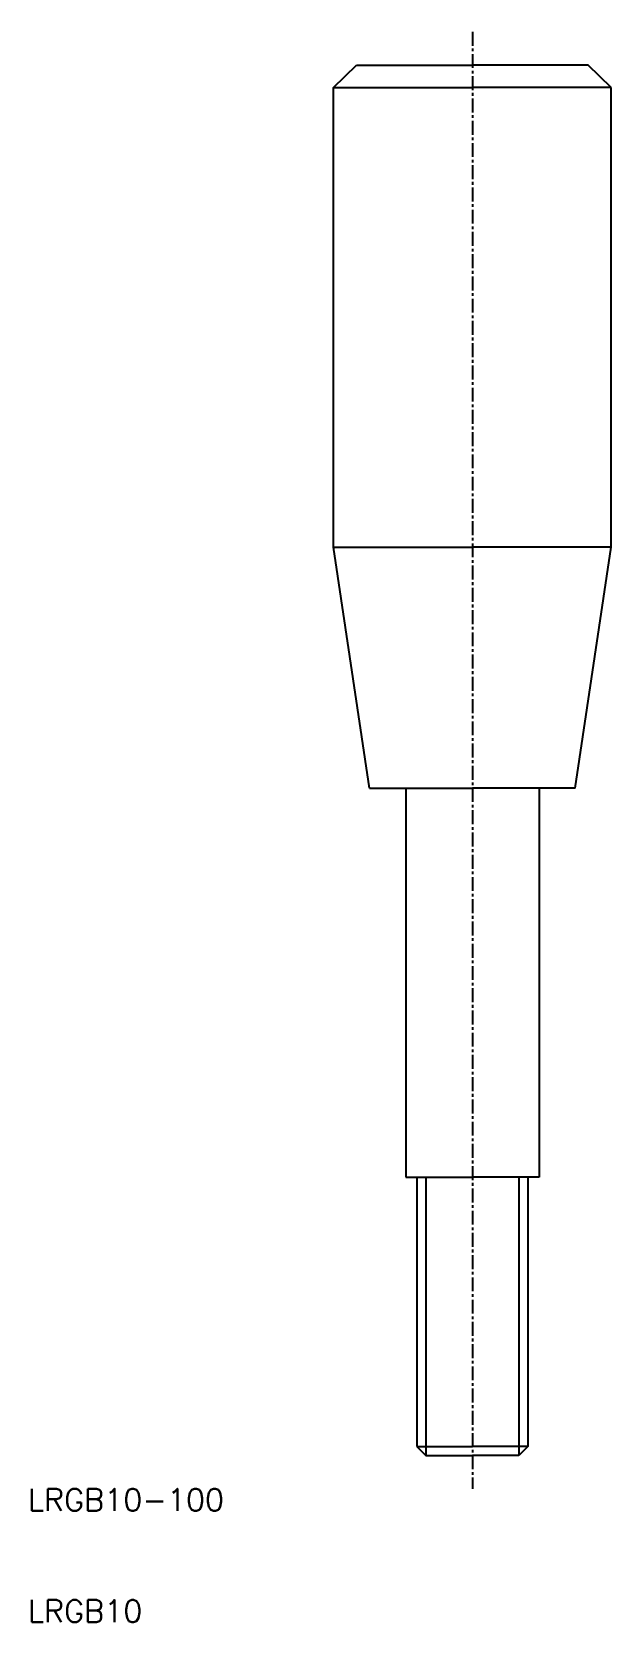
# Model space of a CAD drawing. Extents: x 10 to 63, y 10 to 153.
import ezdxf

# ---------------------------------------------------------------- set-up
doc = ezdxf.new("R2010")
doc.units = 0
doc.linetypes.add('CENTER', pattern=[2, 1.25, -0.25, 0.25, -0.25])
doc.layers.get('0').update_dxf_attribs({"linetype": 'CONTINUOUS'})
doc.layers.add('CENTER', color=1, linetype='CENTER')
doc.styles.get("Standard").update_dxf_attribs({"font": 'txt.shx', "bigfont": 'extfont.shx'})

msp = doc.modelspace()

# ---------------------------------------------------------------- linework, layer by layer
at = {"color": 7, "linetype": 'CONTINUOUS'}
for p, q in [((37.5, 148), (39.58, 150)), ((39.58, 150), (50, 150)), ((60.42, 150), (50, 150)), ((62.5, 148), (60.42, 150)), ((37.5, 148), (50, 148)), ((37.5, 106.67), (37.5, 148)), ((62.5, 148), (50, 148)), ((62.5, 106.67), (62.5, 148)), ((40.75, 85), (37.5, 106.67)), ((37.5, 106.67), (50, 106.67)), ((62.5, 106.67), (50, 106.67)), ((59.25, 85), (62.5, 106.67)), ((40.75, 85), (44, 85)), ((44, 85), (44, 50)), ((44, 85), (50, 85)), ((56, 85), (50, 85)), ((56, 85), (56, 50)), ((59.25, 85), (56, 85)), ((44, 50), (45, 50)), ((45, 50), (50, 50)), ((45, 50), (45, 25.81)), ((55, 50), (50, 50)), ((55, 50), (55, 25.81)), ((56, 50), (55, 50)), ((45, 25.81), (50, 25.81)), ((45, 25.81), (45.81, 25)), ((55, 25.81), (50, 25.81)), ((55, 25.81), (54.19, 25)), ((45.81, 25), (50, 25)), ((54.19, 25), (50, 25))]:
    msp.add_line(p, q, dxfattribs=at)
at = {"color": 3, "linetype": 'CONTINUOUS'}
for p, q in [((45.81, 50), (45.81, 25)), ((54.19, 50), (54.19, 25))]:
    msp.add_line(p, q, dxfattribs=at)
at = {"layer": 'CENTER', "color": 1, "linetype": 'CENTER'}
msp.add_line((50, 153), (50, 22), dxfattribs=at)

# ---------------------------------------------------------------- texts
at = {"color": 7, "linetype": 'CONTINUOUS'}
for s, p in [('LRGB10-100', (10, 20)), ('LRGB10', (10, 10))]:
    msp.add_text(s, height=2, dxfattribs=at).set_placement(p)

doc.saveas('drawing.dxf')
